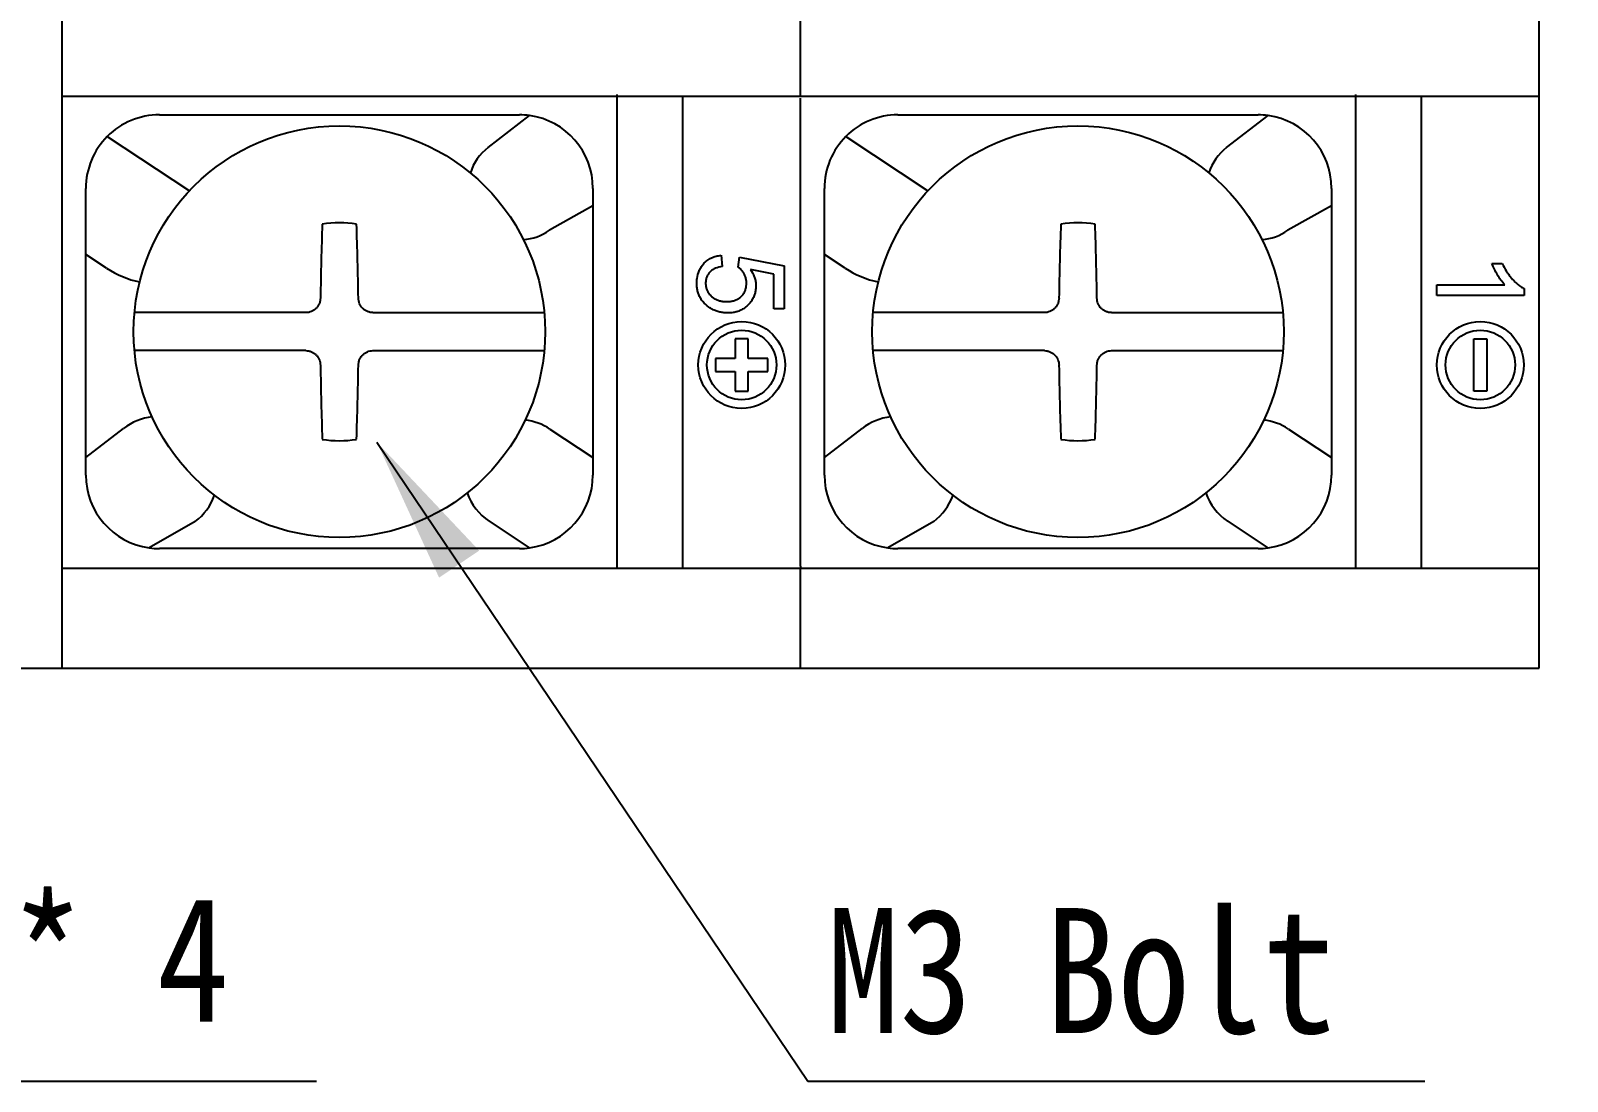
# Model space of a CAD drawing. Header units: millimetres. Extents: x 3108 to 3521, y -1583 to -1296.
# Drawn here: x 3258.38 to 3279.29, y -1437.79 to -1423.5 of the extents above; entities that cross this region are included whole.
import ezdxf

# ---------------------------------------------------------------- set-up
doc = ezdxf.new("R2010")
doc.units = ezdxf.units.MM
doc.styles.add('굴림', font='', dxfattribs={"width": 0.9})
doc.styles.get('굴림').set_extended_font_data('GulimChe')
doc.dimstyles.new('ISO-25', dxfattribs={"dimtxt": 1.7, "dimasz": 2, "dimexe": 1.25, "dimexo": 2, "dimtad": 1, "dimzin": 9, "dimdsep": 46, "dimtxsty": '굴림', "dimcen": 2.5, "dimclrd": 4, "dimclre": 4, "dimclrt": 4, "dimadec": 0, "dimazin": 0, "dimtfac": 1, "dimtmove": 0, "dimatfit": 3, "dimfxl": 1, "dimarcsym": 0})

# ---------------------------------------------------------------- blocks, each defined once
blk = doc.blocks.new('*D42')
at = {"color": 4, "lineweight": -2, "ltscale": 0.3, "transparency": 16777216}
for p, q in [((3289.005, -1404.173), (3293.217, -1404.173)), ((3291.967, -1426.173), (3291.967, -1406.173)), ((3280.905, -1428.173), (3293.217, -1428.173))]:
    blk.add_line(p, q, dxfattribs=at)
at = {"color": 4, "ltscale": 0.3, "transparency": 16777216}
for points in [[(3291.633, -1406.173), (3292.3, -1406.173), (3291.967, -1404.173)], [(3291.633, -1426.173), (3292.3, -1426.173), (3291.967, -1428.173)]]:
    blk.add_solid(points, dxfattribs=at)
at = {"layer": 'DEFPOINTS', "color": 0, "ltscale": 0.3, "transparency": 16777216}
for p in [(3287.005, -1404.173), (3291.967, -1404.173), (3278.905, -1428.173)]:
    blk.add_point(p, dxfattribs=at)
at = {"color": 4, "ltscale": 0.3, "transparency": 16777216, "insert": (3290.273, -1416.173), "char_height": 1.7, "attachment_point": 5, "rotation": 90, "style": '굴림'}
blk.add_mtext('24{\\W1;(중판취부 Hole)}', dxfattribs=at)
blk = doc.blocks.new('*D43')
at = {"color": 4, "lineweight": -2, "ltscale": 0.3, "transparency": 16777216}
for p, q in [((3287.655, -1400.173), (3296.717, -1400.173)), ((3295.467, -1430.173), (3295.467, -1402.173)), ((3280.905, -1432.173), (3296.717, -1432.173))]:
    blk.add_line(p, q, dxfattribs=at)
at = {"color": 4, "ltscale": 0.3, "transparency": 16777216}
for points in [[(3295.133, -1402.173), (3295.8, -1402.173), (3295.467, -1400.173)], [(3295.133, -1430.173), (3295.8, -1430.173), (3295.467, -1432.173)]]:
    blk.add_solid(points, dxfattribs=at)
at = {"layer": 'DEFPOINTS', "color": 0, "ltscale": 0.3, "transparency": 16777216}
for p in [(3285.655, -1400.173), (3295.467, -1400.173), (3278.905, -1432.173)]:
    blk.add_point(p, dxfattribs=at)
at = {"color": 4, "ltscale": 0.3, "transparency": 16777216, "insert": (3293.972, -1416.173), "char_height": 1.7, "attachment_point": 5, "rotation": 90, "style": '굴림'}
blk.add_mtext('32', dxfattribs=at)

msp = doc.modelspace()

# ---------------------------------------------------------------- linework, layer by layer
for p, q in [((3258.805, -1400.173), (3258.805, -1432.173)), ((3268.855, -1424.399), (3268.855, -1423.206)), ((3278.905, -1424.4), (3278.905, -1423.205)), ((3278.905, -1424.396), (3258.805, -1424.396)), ((3266.355, -1424.368), (3266.355, -1430.801)), ((3267.255, -1430.81), (3267.255, -1424.396)), ((3268.855, -1430.786), (3268.855, -1424.419)), ((3276.405, -1424.368), (3276.405, -1430.801)), ((3277.305, -1430.81), (3277.305, -1424.396)), ((3278.905, -1424.419), (3278.905, -1424.4)), ((3278.905, -1430.787), (3278.905, -1424.419)), ((3260.13, -1424.645), (3265.03, -1424.645)), ((3264.603, -1425.09), (3265.168, -1424.654)), ((3270.18, -1424.645), (3275.08, -1424.645)), ((3274.653, -1425.09), (3275.218, -1424.654)), ((3259.422, -1424.939), (3260.539, -1425.677)), ((3269.472, -1424.939), (3270.589, -1425.677)), ((3259.13, -1426.544), (3259.13, -1425.645)), ((3266.03, -1425.645), (3266.03, -1425.883)), ((3269.18, -1426.544), (3269.18, -1425.645)), ((3276.08, -1425.645), (3276.08, -1425.883)), ((3266.03, -1425.883), (3265.437, -1426.214)), ((3266.03, -1425.883), (3266.03, -1429.307)), ((3276.08, -1425.883), (3275.487, -1426.214)), ((3276.08, -1425.883), (3276.08, -1429.307)), ((3259.412, -1426.73), (3259.13, -1426.544)), ((3259.13, -1429.307), (3259.13, -1426.544)), ((3267.774, -1426.556), (3267.787, -1426.709)), ((3269.462, -1426.73), (3269.18, -1426.544)), ((3269.18, -1429.307), (3269.18, -1426.544)), ((3268.005, -1426.718), (3268.023, -1426.582)), ((3268.023, -1426.582), (3268.63, -1426.697)), ((3268.491, -1426.813), (3268.173, -1426.749)), ((3268.63, -1426.697), (3268.63, -1427.284)), ((3278.264, -1426.668), (3278.404, -1426.668)), ((3268.491, -1427.284), (3268.491, -1426.813)), ((3277.514, -1427.103), (3277.514, -1426.958)), ((3277.514, -1426.958), (3278.438, -1426.958)), ((3278.701, -1427.103), (3277.514, -1427.103)), ((3278.701, -1427.009), (3278.701, -1427.103)), ((3268.63, -1427.284), (3268.491, -1427.284)), ((3268.143, -1427.694), (3267.966, -1427.694)), ((3267.966, -1427.694), (3267.966, -1427.96)), ((3268.143, -1427.96), (3268.143, -1427.694)), ((3278.016, -1427.694), (3278.193, -1427.694)), ((3278.016, -1428.403), (3278.016, -1427.694)), ((3278.193, -1427.694), (3278.193, -1428.403)), ((3267.966, -1427.96), (3267.7, -1427.96)), ((3267.7, -1427.96), (3267.7, -1428.137)), ((3268.409, -1427.96), (3268.143, -1427.96)), ((3268.409, -1428.137), (3268.409, -1427.96)), ((3267.7, -1428.137), (3267.966, -1428.137)), ((3267.966, -1428.137), (3267.966, -1428.403)), ((3268.143, -1428.403), (3268.143, -1428.137)), ((3268.143, -1428.137), (3268.409, -1428.137)), ((3267.966, -1428.403), (3268.143, -1428.403)), ((3278.193, -1428.403), (3278.016, -1428.403)), ((3259.13, -1429.307), (3259.642, -1428.912)), ((3265.443, -1428.919), (3266.03, -1429.307)), ((3269.18, -1429.307), (3269.692, -1428.912)), ((3275.493, -1428.919), (3276.08, -1429.307)), ((3259.13, -1429.545), (3259.13, -1429.307)), ((3266.03, -1429.307), (3266.03, -1429.545)), ((3269.18, -1429.545), (3269.18, -1429.307)), ((3276.08, -1429.307), (3276.08, -1429.545)), ((3260.617, -1430.177), (3259.992, -1430.535)), ((3265.168, -1430.535), (3264.616, -1430.17)), ((3270.667, -1430.177), (3270.042, -1430.535)), ((3275.218, -1430.535), (3274.666, -1430.17)), ((3265.03, -1430.545), (3260.13, -1430.545)), ((3275.08, -1430.545), (3270.18, -1430.545)), ((3258.805, -1430.81), (3278.905, -1430.81)), ((3268.855, -1430.786), (3268.855, -1430.798)), ((3268.855, -1430.798), (3268.855, -1430.804)), ((3268.855, -1430.804), (3268.855, -1430.806)), ((3268.855, -1432.173), (3268.855, -1430.806)), ((3278.905, -1430.805), (3278.905, -1430.787)), ((3278.905, -1432.173), (3278.905, -1430.805)), ((3201.655, -1432.173), (3278.905, -1432.173))]:
    msp.add_line(p, q)
at = {"ltscale": 0.3}
for p, q in [((3262.124, -1427.336), (3259.792, -1427.336)), ((3263.036, -1427.336), (3265.368, -1427.336)), ((3272.174, -1427.336), (3269.842, -1427.336)), ((3273.086, -1427.336), (3275.418, -1427.336)), ((3262.124, -1427.853), (3259.792, -1427.853)), ((3263.036, -1427.853), (3265.368, -1427.853)), ((3272.174, -1427.853), (3269.842, -1427.853)), ((3273.086, -1427.853), (3275.418, -1427.853))]:
    msp.add_line(p, q, dxfattribs=at)
for centre, radius in [((3262.58, -1427.595), 2.8), ((3272.63, -1427.595), 2.8), ((3268.055, -1428.048), 0.591), ((3268.055, -1428.048), 0.473), ((3278.105, -1428.048), 0.591), ((3278.105, -1428.048), 0.473)]:
    msp.add_circle(centre, radius)
for centre, radius, start, end in [((3260.13, -1425.645), 1, 90, 135.0814), ((3265.03, -1425.645), 1, 82.0558, 90), ((3265.03, -1425.645), 1, 0, 82.0558), ((3270.18, -1425.645), 1, 90, 135.0814), ((3275.08, -1425.645), 1, 82.0558, 90), ((3275.08, -1425.645), 1, 0, 82.0558), ((3260.13, -1425.645), 1, 135.0814, 180), ((3265.03, -1425.645), 0.7, 127.6139, 162.568), ((3270.18, -1425.645), 1, 135.0814, 180), ((3275.08, -1425.645), 0.7, 127.6139, 162.568), ((3262.58, -1427.595), 1.483, 80.9605, 99.0395), ((3272.63, -1427.595), 1.483, 80.9605, 99.0395), ((3265.03, -1425.645), 0.7, 274.4638, 305.5396), ((3275.08, -1425.645), 0.7, 274.4638, 305.5396), ((3260.13, -1425.645), 1.301, 236.5346, 258.1574), ((3270.18, -1425.645), 1.301, 236.5346, 258.1574), ((3260.13, -1429.545), 0.799, 97.163, 127.6139), ((3265.03, -1429.545), 0.75, 56.5346, 84.0409), ((3270.18, -1429.545), 0.799, 97.163, 127.6139), ((3275.08, -1429.545), 0.75, 56.5346, 84.0409), ((3262.58, -1427.595), 1.483, 260.9605, 279.0395), ((3272.63, -1427.595), 1.483, 260.9605, 279.0395), ((3260.13, -1429.545), 1, 180, 262.0558), ((3265.03, -1429.545), 1, 277.9442, 0), ((3270.18, -1429.545), 1, 180, 262.0558), ((3275.08, -1429.545), 1, 277.9442, 0), ((3260.13, -1429.545), 0.799, 307.6139, 339.8732), ((3265.03, -1429.545), 0.75, 198.9259, 236.5346), ((3270.18, -1429.545), 0.799, 307.6139, 339.8732), ((3275.08, -1429.545), 0.75, 198.9259, 236.5346), ((3260.13, -1429.545), 1, 262.0558, 270), ((3265.03, -1429.545), 1, 270, 277.9442), ((3270.18, -1429.545), 1, 262.0558, 270), ((3275.08, -1429.545), 1, 270, 277.9442)]:
    msp.add_arc(centre, radius, start, end)
for centre, major_axis, start_param, end_param in [((3262.752, -1427.596), (0.039, 4.997), 1.273815, 1.479878), ((3262.408, -1427.596), (0.039, -4.997), 1.661715, 1.867778), ((3272.802, -1427.596), (0.039, 4.997), 1.273815, 1.479878), ((3272.458, -1427.596), (0.039, -4.997), 1.661715, 1.867778), ((3262.752, -1427.593), (-0.039, 4.997), 1.661715, 1.867778), ((3262.408, -1427.593), (-0.039, -4.997), 1.273815, 1.479878), ((3272.802, -1427.593), (-0.039, 4.997), 1.661715, 1.867778), ((3272.458, -1427.593), (-0.039, -4.997), 1.273815, 1.479878)]:
    msp.add_ellipse(centre, major_axis=major_axis, ratio=0.087156, start_param=start_param, end_param=end_param)
for points, knots in [([(3267.534, -1426.673), (3267.549, -1426.656), (3267.566, -1426.64), (3267.602, -1426.613), (3267.622, -1426.601), (3267.652, -1426.586), (3267.663, -1426.582), (3267.684, -1426.574), (3267.695, -1426.571), (3267.728, -1426.562), (3267.751, -1426.559), (3267.774, -1426.556)], [0, 0, 0, 0, 0.25, 0.25, 0.5, 0.5, 0.625, 0.625, 0.75, 0.75, 1, 1, 1, 1]), ([(3268.173, -1426.749), (3268.194, -1426.78), (3268.212, -1426.812), (3268.231, -1426.864), (3268.237, -1426.882), (3268.244, -1426.918), (3268.246, -1426.936), (3268.248, -1426.973), (3268.248, -1426.991), (3268.244, -1427.028), (3268.238, -1427.065), (3268.227, -1427.1), (3268.216, -1427.125), (3268.212, -1427.134), (3268.204, -1427.15), (3268.19, -1427.174), (3268.174, -1427.197), (3268.15, -1427.225), (3268.136, -1427.238), (3268.109, -1427.262), (3268.087, -1427.279), (3268.063, -1427.293), (3268.046, -1427.301), (3268.038, -1427.305), (3268.012, -1427.316), (3267.995, -1427.322), (3267.968, -1427.329), (3267.959, -1427.331), (3267.941, -1427.334), (3267.931, -1427.336), (3267.904, -1427.339), (3267.885, -1427.34), (3267.849, -1427.34), (3267.83, -1427.339), (3267.803, -1427.336), (3267.794, -1427.335), (3267.776, -1427.332), (3267.766, -1427.331), (3267.739, -1427.324), (3267.704, -1427.314), (3267.662, -1427.295), (3267.638, -1427.282), (3267.623, -1427.272), (3267.615, -1427.267), (3267.577, -1427.24), (3267.55, -1427.215), (3267.521, -1427.179), (3267.515, -1427.172), (3267.504, -1427.157), (3267.49, -1427.133), (3267.474, -1427.1), (3267.465, -1427.074), (3267.459, -1427.056), (3267.457, -1427.047), (3267.451, -1427.02), (3267.448, -1427.002), (3267.444, -1426.965), (3267.444, -1426.947), (3267.444, -1426.919), (3267.444, -1426.91), (3267.445, -1426.892), (3267.446, -1426.882), (3267.452, -1426.836), (3267.461, -1426.801), (3267.483, -1426.749), (3267.491, -1426.733), (3267.511, -1426.702), (3267.522, -1426.687), (3267.534, -1426.673)], [0, 0, 0, 0, 0.0625, 0.0625, 0.09375, 0.09375, 0.125, 0.125, 0.15625, 0.15625, 0.1875, 0.21875, 0.21875, 0.234375, 0.234375, 0.25, 0.28125, 0.28125, 0.3125, 0.3125, 0.34375, 0.359375, 0.359375, 0.375, 0.375, 0.40625, 0.40625, 0.421875, 0.421875, 0.4375, 0.4375, 0.46875, 0.46875, 0.5, 0.5, 0.515625, 0.515625, 0.53125, 0.53125, 0.5625, 0.59375, 0.609375, 0.609375, 0.625, 0.625, 0.6875, 0.6875, 0.703125, 0.703125, 0.71875, 0.75, 0.765625, 0.765625, 0.78125, 0.78125, 0.8125, 0.8125, 0.84375, 0.84375, 0.859375, 0.859375, 0.875, 0.875, 0.9375, 0.9375, 0.96875, 0.96875, 1, 1, 1, 1]), ([(3267.787, -1426.709), (3267.757, -1426.713), (3267.727, -1426.721), (3267.693, -1426.735), (3267.686, -1426.738), (3267.672, -1426.745), (3267.659, -1426.753), (3267.647, -1426.762), (3267.635, -1426.771), (3267.63, -1426.776), (3267.614, -1426.793), (3267.604, -1426.805), (3267.592, -1426.824), (3267.588, -1426.83), (3267.582, -1426.844), (3267.579, -1426.851), (3267.571, -1426.872), (3267.568, -1426.887), (3267.564, -1426.909), (3267.564, -1426.917), (3267.563, -1426.932), (3267.563, -1426.94), (3267.564, -1426.955), (3267.564, -1426.962), (3267.566, -1426.977), (3267.568, -1426.985), (3267.573, -1427.007), (3267.58, -1427.028), (3267.59, -1427.048), (3267.598, -1427.061), (3267.602, -1427.068), (3267.616, -1427.086), (3267.625, -1427.097), (3267.642, -1427.113), (3267.647, -1427.118), (3267.659, -1427.128), (3267.677, -1427.141), (3267.697, -1427.152), (3267.718, -1427.162), (3267.725, -1427.165), (3267.739, -1427.17), (3267.761, -1427.176), (3267.783, -1427.181), (3267.813, -1427.184), (3267.828, -1427.185), (3267.858, -1427.186), (3267.873, -1427.186), (3267.903, -1427.183), (3267.918, -1427.181), (3267.947, -1427.174), (3267.962, -1427.169), (3267.983, -1427.161), (3267.989, -1427.157), (3268.003, -1427.15), (3268.009, -1427.146), (3268.028, -1427.134), (3268.04, -1427.124), (3268.056, -1427.108), (3268.061, -1427.103), (3268.07, -1427.091), (3268.075, -1427.085), (3268.088, -1427.066), (3268.095, -1427.053), (3268.103, -1427.032), (3268.106, -1427.025), (3268.11, -1427.01), (3268.112, -1427.003), (3268.116, -1426.981), (3268.118, -1426.966), (3268.12, -1426.936), (3268.119, -1426.92), (3268.117, -1426.89), (3268.114, -1426.876), (3268.108, -1426.854), (3268.106, -1426.847), (3268.1, -1426.833), (3268.097, -1426.826), (3268.09, -1426.812), (3268.087, -1426.806), (3268.079, -1426.793), (3268.075, -1426.787), (3268.061, -1426.768), (3268.051, -1426.757), (3268.03, -1426.736), (3268.018, -1426.727), (3268.005, -1426.718)], [0, 0, 0, 0, 0.0625, 0.0625, 0.078125, 0.078125, 0.09375, 0.109375, 0.109375, 0.125, 0.125, 0.15625, 0.15625, 0.171875, 0.171875, 0.1875, 0.1875, 0.21875, 0.21875, 0.234375, 0.234375, 0.25, 0.25, 0.265625, 0.265625, 0.28125, 0.28125, 0.3125, 0.328125, 0.328125, 0.34375, 0.34375, 0.375, 0.375, 0.390625, 0.390625, 0.40625, 0.4375, 0.4375, 0.453125, 0.453125, 0.46875, 0.5, 0.5, 0.53125, 0.53125, 0.5625, 0.5625, 0.59375, 0.59375, 0.625, 0.625, 0.640625, 0.640625, 0.65625, 0.65625, 0.6875, 0.6875, 0.703125, 0.703125, 0.71875, 0.71875, 0.75, 0.75, 0.765625, 0.765625, 0.78125, 0.78125, 0.8125, 0.8125, 0.84375, 0.84375, 0.875, 0.875, 0.890625, 0.890625, 0.90625, 0.90625, 0.921875, 0.921875, 0.9375, 0.9375, 0.96875, 0.96875, 1, 1, 1, 1]), ([(3278.438, -1426.958), (3278.419, -1426.937), (3278.401, -1426.915), (3278.368, -1426.869), (3278.353, -1426.845), (3278.324, -1426.796), (3278.311, -1426.771), (3278.285, -1426.72), (3278.274, -1426.694), (3278.264, -1426.668)], [0, 0, 0, 0, 0.25, 0.25, 0.5, 0.5, 0.75, 0.75, 1, 1, 1, 1]), ([(3278.404, -1426.668), (3278.42, -1426.703), (3278.439, -1426.736), (3278.469, -1426.785), (3278.48, -1426.801), (3278.502, -1426.832), (3278.514, -1426.847), (3278.539, -1426.877), (3278.551, -1426.891), (3278.578, -1426.919), (3278.592, -1426.932), (3278.621, -1426.957), (3278.636, -1426.969), (3278.667, -1426.991), (3278.683, -1427.001), (3278.701, -1427.009)], [0, 0, 0, 0, 0.25, 0.25, 0.375, 0.375, 0.5, 0.5, 0.625, 0.625, 0.75, 0.75, 0.875, 0.875, 1, 1, 1, 1]), ([(3262.322, -1427.139), (3262.321, -1427.152), (3262.32, -1427.165), (3262.316, -1427.183), (3262.314, -1427.19), (3262.311, -1427.202), (3262.308, -1427.208), (3262.301, -1427.226), (3262.295, -1427.237), (3262.28, -1427.258), (3262.272, -1427.269), (3262.254, -1427.287), (3262.244, -1427.295), (3262.228, -1427.306), (3262.222, -1427.309), (3262.211, -1427.315), (3262.205, -1427.318), (3262.188, -1427.326), (3262.175, -1427.329), (3262.15, -1427.335), (3262.137, -1427.336), (3262.124, -1427.336)], [0, 0, 0, 0, 0.125, 0.125, 0.1875, 0.1875, 0.25, 0.25, 0.375, 0.375, 0.5, 0.5, 0.625, 0.625, 0.6875, 0.6875, 0.75, 0.75, 0.875, 0.875, 1, 1, 1, 1]), ([(3263.036, -1427.336), (3263.023, -1427.336), (3263.01, -1427.335), (3262.991, -1427.331), (3262.985, -1427.329), (3262.973, -1427.325), (3262.967, -1427.323), (3262.949, -1427.316), (3262.937, -1427.309), (3262.916, -1427.295), (3262.906, -1427.287), (3262.888, -1427.269), (3262.88, -1427.259), (3262.869, -1427.243), (3262.865, -1427.237), (3262.859, -1427.226), (3262.856, -1427.22), (3262.849, -1427.202), (3262.845, -1427.19), (3262.84, -1427.165), (3262.838, -1427.152), (3262.838, -1427.139)], [0, 0, 0, 0, 0.125, 0.125, 0.1875, 0.1875, 0.25, 0.25, 0.375, 0.375, 0.5, 0.5, 0.625, 0.625, 0.6875, 0.6875, 0.75, 0.75, 0.875, 0.875, 1, 1, 1, 1]), ([(3272.372, -1427.139), (3272.371, -1427.152), (3272.37, -1427.165), (3272.366, -1427.183), (3272.364, -1427.19), (3272.361, -1427.202), (3272.358, -1427.208), (3272.351, -1427.226), (3272.345, -1427.237), (3272.33, -1427.258), (3272.322, -1427.269), (3272.304, -1427.287), (3272.294, -1427.295), (3272.278, -1427.306), (3272.272, -1427.309), (3272.261, -1427.315), (3272.255, -1427.318), (3272.238, -1427.326), (3272.225, -1427.329), (3272.2, -1427.335), (3272.187, -1427.336), (3272.174, -1427.336)], [0, 0, 0, 0, 0.125, 0.125, 0.1875, 0.1875, 0.25, 0.25, 0.375, 0.375, 0.5, 0.5, 0.625, 0.625, 0.6875, 0.6875, 0.75, 0.75, 0.875, 0.875, 1, 1, 1, 1]), ([(3273.086, -1427.336), (3273.073, -1427.336), (3273.06, -1427.335), (3273.041, -1427.331), (3273.035, -1427.329), (3273.023, -1427.325), (3273.017, -1427.323), (3272.999, -1427.316), (3272.987, -1427.309), (3272.966, -1427.295), (3272.956, -1427.287), (3272.938, -1427.269), (3272.93, -1427.259), (3272.919, -1427.243), (3272.915, -1427.237), (3272.909, -1427.226), (3272.906, -1427.22), (3272.899, -1427.202), (3272.895, -1427.19), (3272.89, -1427.165), (3272.888, -1427.152), (3272.888, -1427.139)], [0, 0, 0, 0, 0.125, 0.125, 0.1875, 0.1875, 0.25, 0.25, 0.375, 0.375, 0.5, 0.5, 0.625, 0.625, 0.6875, 0.6875, 0.75, 0.75, 0.875, 0.875, 1, 1, 1, 1]), ([(3262.124, -1427.853), (3262.137, -1427.853), (3262.15, -1427.854), (3262.169, -1427.858), (3262.175, -1427.86), (3262.187, -1427.864), (3262.193, -1427.866), (3262.211, -1427.874), (3262.222, -1427.88), (3262.244, -1427.894), (3262.254, -1427.902), (3262.272, -1427.921), (3262.28, -1427.93), (3262.291, -1427.947), (3262.294, -1427.952), (3262.3, -1427.963), (3262.303, -1427.969), (3262.311, -1427.987), (3262.315, -1427.999), (3262.32, -1428.025), (3262.321, -1428.037), (3262.322, -1428.05)], [0, 0, 0, 0, 0.125, 0.125, 0.1875, 0.1875, 0.25, 0.25, 0.375, 0.375, 0.5, 0.5, 0.625, 0.625, 0.6875, 0.6875, 0.75, 0.75, 0.875, 0.875, 1, 1, 1, 1]), ([(3262.838, -1428.05), (3262.838, -1428.037), (3262.84, -1428.025), (3262.844, -1428.006), (3262.845, -1428), (3262.849, -1427.987), (3262.851, -1427.981), (3262.859, -1427.963), (3262.865, -1427.952), (3262.879, -1427.931), (3262.888, -1427.921), (3262.906, -1427.903), (3262.916, -1427.894), (3262.932, -1427.884), (3262.937, -1427.88), (3262.949, -1427.874), (3262.955, -1427.871), (3262.972, -1427.864), (3262.984, -1427.86), (3263.01, -1427.854), (3263.023, -1427.853), (3263.036, -1427.853)], [0, 0, 0, 0, 0.125, 0.125, 0.1875, 0.1875, 0.25, 0.25, 0.375, 0.375, 0.5, 0.5, 0.625, 0.625, 0.6875, 0.6875, 0.75, 0.75, 0.875, 0.875, 1, 1, 1, 1]), ([(3272.174, -1427.853), (3272.187, -1427.853), (3272.2, -1427.854), (3272.219, -1427.858), (3272.225, -1427.86), (3272.237, -1427.864), (3272.243, -1427.866), (3272.261, -1427.874), (3272.272, -1427.88), (3272.294, -1427.894), (3272.304, -1427.902), (3272.322, -1427.921), (3272.33, -1427.93), (3272.341, -1427.947), (3272.344, -1427.952), (3272.35, -1427.963), (3272.353, -1427.969), (3272.361, -1427.987), (3272.365, -1427.999), (3272.37, -1428.025), (3272.371, -1428.037), (3272.372, -1428.05)], [0, 0, 0, 0, 0.125, 0.125, 0.1875, 0.1875, 0.25, 0.25, 0.375, 0.375, 0.5, 0.5, 0.625, 0.625, 0.6875, 0.6875, 0.75, 0.75, 0.875, 0.875, 1, 1, 1, 1]), ([(3272.888, -1428.05), (3272.888, -1428.037), (3272.89, -1428.025), (3272.894, -1428.006), (3272.895, -1428), (3272.899, -1427.987), (3272.901, -1427.981), (3272.909, -1427.963), (3272.915, -1427.952), (3272.929, -1427.931), (3272.938, -1427.921), (3272.956, -1427.903), (3272.966, -1427.894), (3272.982, -1427.884), (3272.987, -1427.88), (3272.999, -1427.874), (3273.005, -1427.871), (3273.022, -1427.864), (3273.034, -1427.86), (3273.06, -1427.854), (3273.073, -1427.853), (3273.086, -1427.853)], [0, 0, 0, 0, 0.125, 0.125, 0.1875, 0.1875, 0.25, 0.25, 0.375, 0.375, 0.5, 0.5, 0.625, 0.625, 0.6875, 0.6875, 0.75, 0.75, 0.875, 0.875, 1, 1, 1, 1])]:
    msp.add_open_spline(points, degree=3, knots=knots)

# ---------------------------------------------------------------- texts
at = {"color": 4, "char_height": 1.7, "attachment_point": 7, "style": '굴림'}
for s, insert in [('릴레이 * 4', (3251.367, -1437.167)), ('M3 Bolt', (3269.213, -1437.167))]:
    msp.add_mtext(s, dxfattribs=dict(at, insert=insert))

# ---------------------------------------------------------------- dimensions: what is measured, and where the dimension line sits
at = {"ltscale": 0.3}
dim = msp.add_linear_dim(base=(3295.467, -1400.173), p1=(3278.905, -1432.173), p2=(3285.655, -1400.173), angle=90, dimstyle='ISO-25', override={"dimasz": 2}, dxfattribs=at)
dim.commit()
dim.dimension.update_dxf_attribs({"geometry": '*D43', "text_midpoint": (3293.972, -1416.173)})
dim = msp.add_linear_dim(base=(3291.967, -1404.173), p1=(3278.905, -1428.173), p2=(3287.005, -1404.173), angle=90, text='<>{\\W1;(중판취부 Hole)}', dimstyle='ISO-25', override={"dimasz": 2}, dxfattribs=at)
dim.commit()
dim.dimension.update_dxf_attribs({"geometry": '*D42', "text_midpoint": (3290.273, -1416.173)})

# ---------------------------------------------------------------- leaders
for points in [[(3239.991, -1421.823), (3251.108, -1437.792), (3262.27, -1437.792)], [(3263.091, -1429.099), (3268.953, -1437.792), (3277.348, -1437.792)]]:
    msp.add_leader(points, dimstyle='ISO-25', override={"dimasz": 2}, dxfattribs=at)

doc.saveas('drawing.dxf')
